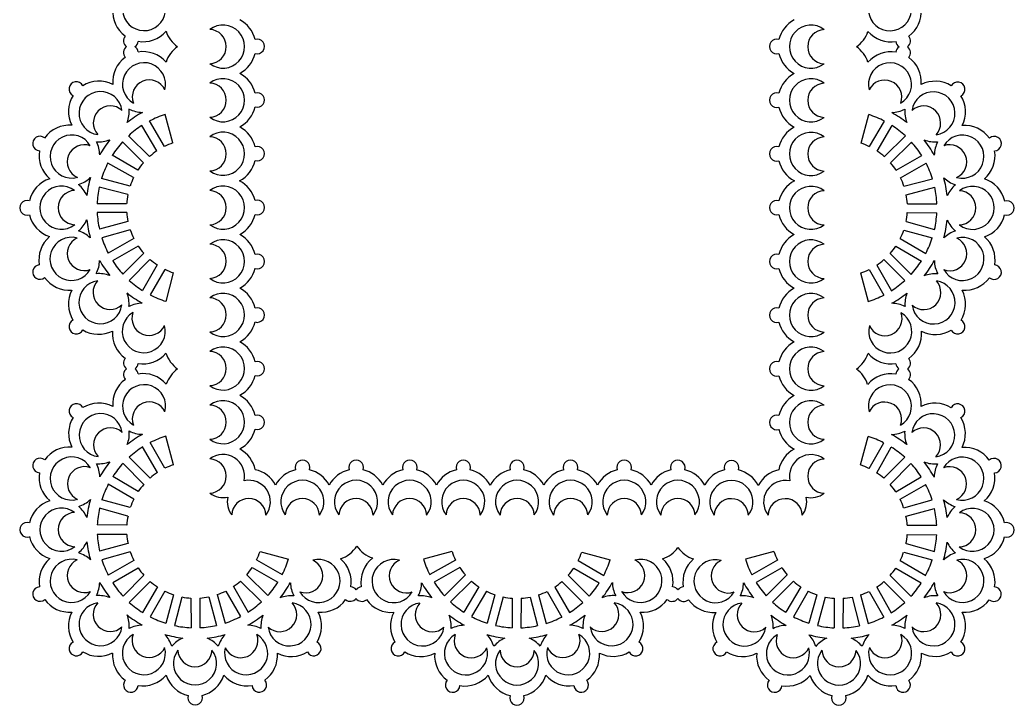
# Model space of a CAD drawing. Extents: x 324 to 683, y 5 to 247.
# Drawn here: x 323.8 to 493, y 5.4 to 122 of the extents above; entities that cross this region are included whole.
import ezdxf

# ---------------------------------------------------------------- set-up
doc = ezdxf.new("R2010")
doc.units = 0
doc.layers.get('0').update_dxf_attribs({"linetype": 'CONTINUOUS'})

msp = doc.modelspace()

# ---------------------------------------------------------------- linework, layer by layer
for p, q in [((349.8, 101.05), (348.48, 105.9)), ((467.01, 101.03), (468.33, 105.88)), ((347.08, 99.7), (344.55, 104.04)), ((348.37, 100.45), (345.84, 104.8)), ((468.44, 100.43), (470.97, 104.77)), ((469.74, 99.67), (472.27, 104.02)), ((345.85, 98.75), (342.28, 102.29)), ((470.96, 98.72), (474.53, 102.26)), ((344.79, 97.68), (341.23, 101.22)), ((472.02, 97.66), (475.59, 101.2)), ((343.85, 96.45), (339.49, 98.95)), ((472.96, 96.42), (477.32, 98.92)), ((343.11, 95.15), (338.75, 97.64)), ((473.7, 95.12), (478.07, 97.62)), ((342.52, 93.71), (337.66, 94.99)), ((474.29, 93.69), (479.15, 94.97)), ((342.14, 92.26), (337.28, 93.54)), ((474.68, 92.24), (479.54, 93.52)), ((341.94, 90.72), (336.91, 90.7)), ((474.87, 90.7), (479.9, 90.68)), ((341.95, 89.22), (336.92, 89.2)), ((474.87, 89.2), (479.89, 89.18)), ((342.16, 87.68), (337.31, 86.36)), ((474.66, 87.66), (479.51, 86.34)), ((342.55, 86.24), (337.7, 84.92)), ((343.15, 84.81), (338.81, 82.28)), ((473.66, 84.78), (478.01, 82.25)), ((474.26, 86.21), (479.11, 84.89)), ((343.9, 83.51), (339.56, 80.98)), ((472.91, 83.48), (477.25, 80.95)), ((344.85, 82.28), (341.31, 78.71)), ((471.96, 82.26), (475.5, 78.69)), ((345.92, 81.23), (342.38, 77.66)), ((347.15, 80.29), (344.66, 75.92)), ((469.66, 80.26), (472.16, 75.9)), ((470.89, 81.2), (474.44, 77.63)), ((348.46, 79.54), (345.96, 75.18)), ((349.89, 78.95), (348.61, 74.09)), ((466.92, 78.93), (468.2, 74.07)), ((468.36, 79.52), (470.85, 75.15)), ((349.91, 46.28), (348.62, 51.14)), ((466.91, 46.26), (468.19, 51.12)), ((347.17, 44.95), (344.67, 49.31)), ((348.47, 45.7), (345.97, 50.06)), ((468.34, 45.67), (470.84, 50.03)), ((469.65, 44.93), (472.14, 49.29)), ((345.93, 44.01), (342.39, 47.58)), ((470.88, 43.99), (474.42, 47.55)), ((344.87, 42.95), (341.33, 46.52)), ((471.94, 42.93), (475.49, 46.5)), ((343.92, 41.73), (339.58, 44.26)), ((472.89, 41.7), (477.24, 44.23)), ((343.16, 40.43), (338.82, 42.96)), ((473.65, 40.41), (477.99, 42.94)), ((342.56, 39), (337.71, 40.32)), ((474.25, 38.97), (479.1, 40.3)), ((342.17, 37.55), (337.32, 38.87)), ((474.64, 37.53), (479.49, 38.85)), ((341.96, 36.01), (336.94, 36.03)), ((474.85, 35.99), (479.88, 36.01)), ((341.96, 34.42), (336.94, 34.4)), ((474.85, 34.4), (479.88, 34.38)), ((342.17, 32.89), (337.32, 31.57)), ((474.64, 32.86), (479.49, 31.54)), ((342.56, 31.44), (337.71, 30.12)), ((364.66, 31.53), (369.52, 30.24)), ((397.33, 31.51), (392.47, 30.23)), ((419.43, 31.42), (424.28, 30.1)), ((452.15, 31.5), (447.29, 30.22)), ((474.25, 31.41), (479.1, 30.09)), ((343.16, 30.01), (338.82, 27.48)), ((363.33, 28.79), (367.69, 26.29)), ((364.08, 30.09), (368.44, 27.59)), ((397.92, 30.07), (393.56, 27.58)), ((418.83, 29.99), (423.18, 27.46)), ((452.74, 30.06), (448.37, 27.57)), ((473.65, 29.98), (477.99, 27.45)), ((343.92, 28.71), (339.58, 26.18)), ((344.87, 27.48), (341.33, 23.92)), ((362.39, 27.55), (365.96, 24.01)), ((398.67, 28.77), (394.3, 26.28)), ((399.61, 27.54), (396.04, 24)), ((417.13, 27.47), (420.67, 23.9)), ((418.08, 28.7), (422.42, 26.17)), ((453.48, 28.76), (449.12, 26.27)), ((454.42, 27.53), (450.85, 23.99)), ((471.94, 27.46), (475.49, 23.89)), ((472.89, 28.69), (477.24, 26.16)), ((345.93, 26.43), (342.39, 22.86)), ((347.17, 25.49), (344.67, 21.12)), ((360.11, 25.54), (362.64, 21.19)), ((361.33, 26.49), (364.9, 22.95)), ((400.66, 26.47), (397.09, 22.93)), ((401.89, 25.52), (399.36, 21.18)), ((414.83, 25.47), (417.33, 21.11)), ((416.06, 26.41), (419.61, 22.84)), ((455.48, 26.46), (451.91, 22.92)), ((456.71, 25.51), (454.18, 21.17)), ((469.65, 25.46), (472.14, 21.1)), ((470.88, 26.4), (474.42, 22.83)), ((348.47, 24.74), (345.97, 20.38)), ((349.91, 24.15), (348.62, 19.29)), ((351.36, 23.77), (350.07, 18.91)), ((355.93, 23.79), (357.25, 18.94)), ((357.38, 24.18), (358.7, 19.33)), ((358.81, 24.78), (361.34, 20.44)), ((403.19, 24.77), (400.66, 20.43)), ((404.62, 24.17), (403.3, 19.32)), ((406.06, 23.78), (404.74, 18.92)), ((410.64, 23.76), (411.92, 18.9)), ((412.09, 24.14), (413.37, 19.28)), ((413.53, 24.73), (416.02, 20.36)), ((458, 24.76), (455.47, 20.42)), ((459.43, 24.16), (458.11, 19.31)), ((460.88, 23.77), (459.56, 18.91)), ((465.46, 23.75), (466.74, 18.89)), ((466.91, 24.13), (468.19, 19.27)), ((468.34, 24.72), (470.84, 20.35)), ((352.9, 23.58), (352.92, 18.55)), ((354.4, 23.58), (354.42, 18.55)), ((407.6, 23.57), (407.58, 18.54)), ((409.1, 23.56), (409.08, 18.53)), ((462.42, 23.56), (462.4, 18.53)), ((463.92, 23.55), (463.9, 18.52))]:
    msp.add_line(p, q)
for centre, radius, start, end in [((344.9, 123.84), 3.67, 119.5388, 15.0122), ((471.91, 123.81), 3.67, 164.9878, 60.4612), ((344.74, 123.45), 5.17, 175.4211, 234.134), ((472.08, 123.42), 5.17, 305.866, 4.5789), ((358.77, 117.46), 5.17, 13.3661, 61.8777), ((458.04, 117.44), 5.17, 118.1223, 166.6339), ((358.35, 117.46), 3.67, 232.4878, 127.9612), ((356, 117.45), 2.91, 272.245, 88.204), ((458.46, 117.44), 3.67, 52.0388, 307.5122), ((460.81, 117.43), 2.91, 91.796, 267.755), ((342.65, 118.45), 1.24, 139.5398, 235.1425), ((344.74, 123.45), 5.17, 260.4171, 319.1612), ((353.56, 121.69), 5.17, 198.3388, 235.2719), ((364.19, 117.48), 1.24, 252.4887, 107.9603), ((452.62, 117.46), 1.24, 72.0397, 287.5113), ((463.25, 121.67), 5.17, 304.634, 341.6612), ((472.08, 123.42), 5.17, 220.8388, 279.5829), ((474.17, 118.43), 1.24, 304.8575, 40.4602), ((342.65, 116.43), 1.24, 124.8575, 220.4603), ((342.65, 118.45), 1.24, 304.8575, 355.0113), ((342.65, 116.43), 1.24, 4.9888, 55.1425), ((353.56, 113.19), 5.17, 124.7281, 161.6612), ((463.25, 113.16), 5.17, 18.3388, 55.3659), ((474.17, 118.43), 1.24, 184.9887, 235.1425), ((474.17, 116.4), 1.24, 124.8575, 175.0112), ((474.17, 116.4), 1.24, 319.5397, 55.1425), ((344.74, 111.43), 5.17, 125.8661, 184.579), ((344.74, 111.43), 5.17, 40.8388, 99.583), ((358.77, 117.46), 5.17, 298.1223, 347.0829), ((458.04, 117.44), 5.17, 192.9171, 241.8777), ((472.08, 111.41), 5.17, 80.417, 139.1612), ((472.08, 111.41), 5.17, 355.421, 54.1339), ((344.9, 111.04), 3.67, 344.9878, 240.4612), ((471.91, 111.02), 3.67, 299.5388, 195.0122), ((345.81, 108.87), 2.91, 24.745, 200.704), ((358.35, 108.33), 3.67, 232.4878, 127.9612), ((358.77, 108.33), 5.17, 13.3661, 61.8777), ((458.04, 108.31), 5.17, 118.1223, 166.6339), ((458.46, 108.31), 3.67, 52.0388, 307.5122), ((471.01, 108.85), 2.91, 339.296, 155.255), ((333.37, 110.23), 1.24, 27.4888, 242.9603), ((337.22, 106.42), 5.17, 62.8161, 122.083), ((356, 108.33), 2.91, 272.245, 88.204), ((460.81, 108.3), 2.91, 91.796, 267.755), ((479.6, 106.39), 5.17, 57.917, 117.1839), ((483.44, 110.2), 1.24, 297.0397, 152.5112), ((337.22, 106.42), 5.17, 148.3661, 207.079), ((337.51, 106.12), 3.67, 7.4878, 262.9612), ((364.19, 108.36), 1.24, 252.4887, 107.9603), ((452.62, 108.33), 1.24, 72.0397, 287.5113), ((479.3, 106.09), 3.67, 277.0388, 172.5122), ((479.6, 106.39), 5.17, 332.921, 31.6339), ((339.18, 104.46), 2.91, 47.245, 223.204), ((337.22, 106.42), 5.17, 338.7803, 4.579), ((344.74, 111.43), 5.17, 242.8161, 268.6148), ((358.77, 108.33), 5.17, 298.1223, 347.0829), ((458.04, 108.31), 5.17, 192.9171, 241.8777), ((472.08, 111.41), 5.17, 271.3852, 297.1839), ((479.6, 106.39), 5.17, 175.421, 201.2197), ((477.63, 104.44), 2.91, 316.796, 132.755), ((353.59, 90.02), 18.55, 118.9171, 128.4779), ((353.59, 90.02), 16.68, 107.8009, 117.6481), ((463.23, 89.99), 16.68, 62.3519, 72.1991), ((463.23, 89.99), 18.55, 51.5221, 61.0829), ((332.19, 98.9), 5.17, 85.3161, 144.583), ((353.59, 90.02), 16.68, 122.8009, 132.6481), ((358.77, 99.21), 5.17, 13.3661, 61.8777), ((458.04, 99.18), 5.17, 118.1223, 166.6339), ((463.23, 89.99), 16.68, 47.3519, 57.1991), ((484.63, 98.88), 5.17, 35.417, 94.6839), ((327.18, 100.96), 1.24, 49.9888, 265.4603), ((332.58, 98.74), 3.67, 29.9878, 285.4612), ((337.22, 106.42), 5.17, 265.3161, 291.1148), ((353.59, 90.02), 18.55, 141.4171, 150.9779), ((358.35, 99.21), 3.67, 232.4878, 127.9612), ((356, 99.2), 2.91, 272.245, 88.204), ((458.46, 99.18), 3.67, 52.0388, 307.5122), ((460.81, 99.17), 2.91, 91.796, 267.755), ((484.24, 98.72), 3.67, 254.5388, 150.0122), ((489.64, 100.93), 1.24, 274.5397, 130.0112), ((334.75, 97.85), 2.91, 69.745, 245.704), ((332.19, 98.9), 5.17, 1.2803, 27.079), ((353.59, 90.02), 16.68, 137.8009, 147.6481), ((353.59, 90.02), 11.66, 108.911, 116.5381), ((364.19, 99.23), 1.24, 252.4887, 107.9603), ((452.62, 99.2), 1.24, 72.0397, 287.5113), ((463.23, 89.99), 11.66, 63.4619, 71.089), ((463.23, 89.99), 16.68, 32.3519, 42.1991), ((479.6, 106.39), 5.17, 248.8852, 274.6839), ((463.23, 89.99), 18.55, 29.0221, 38.5829), ((484.63, 98.88), 5.17, 152.921, 178.7197), ((482.06, 97.83), 2.91, 294.296, 110.255), ((332.19, 98.9), 5.17, 170.8661, 229.579), ((353.59, 90.02), 11.66, 123.911, 131.5381), ((463.23, 89.99), 11.66, 48.4619, 56.089), ((484.63, 98.88), 5.17, 310.421, 9.1339), ((353.59, 90.02), 16.68, 152.8009, 162.6481), ((353.59, 90.02), 11.66, 138.911, 146.5381), ((358.77, 99.21), 5.17, 297.6196, 347.0829), ((458.04, 99.18), 5.17, 192.9171, 242.3804), ((463.23, 89.99), 11.66, 33.4619, 41.089), ((463.23, 89.99), 16.68, 17.3519, 27.1991), ((330.42, 90.04), 5.17, 107.8161, 167.083), ((332.19, 98.9), 5.17, 287.8161, 313.6148), ((353.59, 90.02), 18.55, 163.9171, 173.4779), ((353.59, 90.02), 11.66, 153.911, 161.5381), ((463.23, 89.99), 11.66, 18.4619, 26.089), ((463.23, 89.99), 18.55, 6.5221, 16.0829), ((484.63, 98.88), 5.17, 226.3852, 252.1839), ((486.4, 90.01), 5.17, 12.917, 72.1839), ((330.84, 90.04), 3.67, 52.4878, 307.9612), ((330.42, 90.04), 5.17, 23.7803, 49.579), ((353.59, 90.02), 16.68, 167.8009, 177.6481), ((358.35, 90.04), 3.67, 232.4878, 127.9612), ((358.77, 90.04), 5.17, 13.3661, 62.3804), ((458.04, 90.01), 5.17, 117.6196, 166.6339), ((458.46, 90.01), 3.67, 52.0388, 307.5122), ((463.23, 89.99), 16.68, 2.3519, 12.1991), ((486.4, 90.01), 5.17, 130.421, 156.2197), ((485.98, 90.01), 3.67, 232.0388, 127.5122), ((333.19, 90.05), 2.91, 92.245, 268.204), ((353.59, 90.02), 11.66, 168.911, 176.5381), ((356, 90.03), 2.91, 272.245, 88.204), ((460.81, 90.01), 2.91, 91.796, 267.755), ((463.23, 89.99), 11.66, 3.4619, 11.089), ((483.62, 90.02), 2.91, 271.796, 87.755), ((325, 90.02), 1.24, 72.4888, 287.9603), ((364.19, 90.06), 1.24, 252.4887, 107.9603), ((452.62, 90.04), 1.24, 72.0397, 287.5113), ((491.81, 89.99), 1.24, 252.0397, 107.5112), ((330.42, 90.04), 5.17, 193.3661, 252.079), ((353.59, 90.02), 16.68, 182.8009, 192.6481), ((353.59, 90.02), 11.66, 183.911, 191.5381), ((358.77, 90.04), 5.17, 298.1222, 347.0829), ((458.04, 90.01), 5.17, 192.9171, 241.8778), ((463.23, 89.99), 11.66, 348.4619, 356.089), ((463.23, 89.99), 16.68, 347.3519, 357.1991), ((486.4, 90.01), 5.17, 287.921, 346.6339), ((330.42, 90.04), 5.17, 310.3161, 336.1148), ((353.59, 90.02), 18.55, 186.4171, 195.9779), ((463.23, 89.99), 18.55, 344.0221, 353.5829), ((486.4, 90.01), 5.17, 203.8852, 229.6839), ((332.17, 81.17), 5.17, 130.3161, 189.583), ((332.56, 81.33), 3.67, 74.9878, 330.4612), ((334.73, 82.24), 2.91, 114.745, 290.704), ((332.17, 81.17), 5.17, 46.2803, 72.079), ((353.59, 90.02), 16.68, 197.8009, 207.6481), ((353.59, 90.02), 11.66, 198.911, 206.5381), ((358.77, 80.91), 5.17, 12.9171, 61.8778), ((458.04, 80.89), 5.17, 118.1222, 167.0829), ((463.23, 89.99), 11.66, 333.4619, 341.089), ((463.23, 89.99), 16.68, 332.3519, 342.1991), ((484.25, 81.31), 3.67, 209.5388, 105.0122), ((482.08, 82.21), 2.91, 249.296, 65.255), ((484.64, 81.15), 5.17, 107.921, 133.7197), ((484.64, 81.15), 5.17, 350.417, 49.6839), ((353.59, 90.02), 11.66, 213.911, 221.5381), ((358.35, 80.91), 3.67, 232.0388, 127.5122), ((356, 80.92), 2.91, 271.796, 87.755), ((458.46, 80.89), 3.67, 52.4878, 307.9612), ((460.81, 80.9), 2.91, 92.245, 268.204), ((463.23, 89.99), 11.66, 318.4619, 326.089), ((364.19, 80.89), 1.24, 252.0397, 107.5113), ((452.62, 80.87), 1.24, 72.4887, 287.9603), ((327.18, 79.08), 1.24, 94.9888, 310.4603), ((332.17, 81.17), 5.17, 332.8161, 358.6148), ((353.59, 90.02), 18.55, 208.9171, 218.4779), ((353.59, 90.02), 16.68, 212.8009, 222.6481), ((353.59, 90.02), 11.66, 228.911, 236.5381), ((358.77, 80.91), 5.17, 298.1223, 346.6339), ((458.04, 80.89), 5.17, 193.3661, 241.8777), ((463.23, 89.99), 11.66, 303.4619, 311.089), ((463.23, 89.99), 16.68, 317.3519, 327.1991), ((463.23, 89.99), 18.55, 321.5221, 331.0829), ((484.64, 81.15), 5.17, 181.3852, 207.1839), ((489.64, 79.05), 1.24, 229.5397, 85.0112), ((332.17, 81.17), 5.17, 215.8661, 274.579), ((337.19, 73.65), 5.17, 68.7803, 94.579), ((353.59, 90.02), 11.66, 243.911, 251.5381), ((463.23, 89.99), 11.66, 288.4619, 296.089), ((479.63, 73.62), 5.17, 85.421, 111.2197), ((484.64, 81.15), 5.17, 265.421, 324.1339), ((337.49, 73.95), 3.67, 97.4878, 352.9612), ((339.14, 75.62), 2.91, 137.245, 313.204), ((353.59, 90.02), 16.68, 227.8009, 237.6481), ((358.77, 71.79), 5.17, 12.9171, 61.8777), ((458.04, 71.76), 5.17, 118.1223, 167.0829), ((463.23, 89.99), 16.68, 302.3519, 312.1991), ((479.33, 73.92), 3.67, 187.0388, 82.5122), ((477.67, 75.59), 2.91, 226.796, 42.755), ((337.19, 73.65), 5.17, 152.8161, 212.083), ((353.59, 90.02), 18.55, 231.4171, 240.9779), ((337.19, 73.65), 5.17, 355.3161, 21.1148), ((353.59, 90.02), 16.68, 242.8009, 252.6481), ((358.35, 71.78), 3.67, 232.0388, 127.5122), ((356, 71.79), 2.91, 271.796, 87.755), ((458.46, 71.76), 3.67, 52.4878, 307.9612), ((460.81, 71.77), 2.91, 92.245, 268.204), ((463.23, 89.99), 16.68, 287.3519, 297.1991), ((463.23, 89.99), 18.55, 299.0221, 308.5829), ((479.63, 73.62), 5.17, 158.8852, 184.6839), ((479.63, 73.62), 5.17, 327.917, 27.1839), ((344.7, 68.62), 5.17, 91.2803, 117.079), ((364.19, 71.76), 1.24, 252.0397, 107.5113), ((452.62, 71.74), 1.24, 72.4887, 287.9603), ((472.11, 68.6), 5.17, 62.921, 88.7197), ((344.86, 69.01), 3.67, 119.9878, 15.4612), ((345.75, 71.19), 2.91, 159.745, 335.704), ((471.95, 68.98), 3.67, 164.5388, 60.0122), ((471.06, 71.16), 2.91, 204.296, 20.255), ((333.37, 69.81), 1.24, 117.4888, 332.9603), ((358.77, 71.79), 5.17, 298.1223, 346.6339), ((458.04, 71.76), 5.17, 193.3661, 241.8777), ((483.44, 69.78), 1.24, 207.0397, 62.5112), ((337.19, 73.65), 5.17, 238.3661, 297.079), ((344.7, 68.62), 5.17, 175.3161, 234.583), ((472.11, 68.6), 5.17, 305.417, 4.6839), ((479.63, 73.62), 5.17, 242.921, 301.6339), ((358.35, 62.66), 3.67, 232.0388, 127.5122), ((358.77, 62.66), 5.17, 12.9171, 61.8777), ((458.04, 62.63), 5.17, 118.1223, 167.0829), ((458.46, 62.63), 3.67, 52.4878, 307.9612), ((342.65, 63.61), 1.24, 139.9888, 233.7853), ((344.7, 68.62), 5.17, 260.8661, 319.579), ((353.56, 66.85), 5.17, 197.8161, 235.366), ((356, 62.67), 2.91, 271.796, 87.755), ((460.81, 62.64), 2.91, 92.245, 268.204), ((463.25, 66.82), 5.17, 304.7737, 342.1839), ((472.11, 68.6), 5.17, 220.421, 279.1339), ((474.17, 63.58), 1.24, 306.2137, 40.0113), ((342.65, 63.61), 1.24, 307.0594, 355.4603), ((364.19, 62.64), 1.24, 252.0397, 107.5113), ((452.62, 62.61), 1.24, 72.4887, 287.9603), ((474.17, 63.58), 1.24, 184.5397, 232.9406), ((342.66, 61.63), 1.24, 127.0604, 220.4603), ((342.66, 61.63), 1.24, 4.9887, 53.7853), ((344.75, 56.63), 5.17, 40.3161, 99.5829), ((353.62, 58.39), 5.17, 125.5464, 162.079), ((358.77, 62.66), 5.17, 298.1223, 346.6339), ((458.04, 62.63), 5.17, 193.3661, 241.8777), ((463.19, 58.36), 5.17, 17.921, 54.4536), ((472.06, 56.61), 5.17, 80.4171, 139.6839), ((474.15, 61.6), 1.24, 126.2147, 175.0113), ((474.15, 61.6), 1.24, 319.5397, 52.9406), ((344.75, 56.63), 5.17, 125.8661, 184.579), ((344.91, 56.24), 3.67, 344.9878, 240.4612), ((471.9, 56.22), 3.67, 299.5388, 195.0122), ((472.06, 56.61), 5.17, 355.421, 54.1339), ((358.77, 53.53), 5.17, 12.9171, 61.8777), ((458.04, 53.51), 5.17, 118.1223, 167.0829), ((333.39, 55.43), 1.24, 27.4887, 242.9603), ((337.23, 51.62), 5.17, 62.8161, 122.0829), ((345.82, 54.07), 2.91, 24.745, 200.704), ((358.35, 53.53), 3.67, 232.0388, 127.5122), ((356, 53.54), 2.91, 271.796, 87.755), ((458.46, 53.51), 3.67, 52.4878, 307.9612), ((460.81, 53.52), 2.91, 92.245, 268.204), ((470.99, 54.05), 2.91, 339.296, 155.255), ((479.58, 51.59), 5.17, 57.9171, 117.1839), ((483.43, 55.41), 1.24, 297.0397, 152.5113), ((337.23, 51.62), 5.17, 148.3661, 207.079), ((337.53, 51.32), 3.67, 7.4878, 262.9612), ((364.19, 53.51), 1.24, 252.0397, 107.5113), ((452.62, 53.49), 1.24, 72.4887, 287.9603), ((479.28, 51.29), 3.67, 277.0388, 172.5122), ((479.58, 51.59), 5.17, 332.921, 31.6339), ((339.2, 49.66), 2.91, 47.245, 223.204), ((477.61, 49.64), 2.91, 316.796, 132.755), ((337.23, 51.62), 5.17, 338.7803, 4.579), ((353.6, 35.22), 18.55, 118.9171, 128.4779), ((344.75, 56.63), 5.17, 242.8161, 268.6147), ((353.6, 35.22), 16.68, 107.3519, 117.1991), ((358.77, 53.53), 5.17, 298.1223, 346.6339), ((458.04, 53.51), 5.17, 193.3661, 241.8777), ((463.21, 35.19), 16.68, 62.8009, 72.6481), ((472.06, 56.61), 5.17, 271.3853, 297.1839), ((463.21, 35.19), 18.55, 51.5221, 61.0829), ((479.58, 51.59), 5.17, 175.421, 201.2197), ((332.2, 44.11), 5.17, 85.3161, 144.5829), ((353.6, 35.22), 16.68, 122.3519, 132.1991), ((463.21, 35.19), 16.68, 47.8009, 57.6481), ((484.61, 44.08), 5.17, 35.4171, 94.6839), ((332.59, 43.94), 3.67, 29.9878, 285.4612), ((358.35, 44.37), 3.67, 347.2498, 127.9612), ((358.77, 44.41), 5.17, 11.6279, 61.8777), ((458.04, 44.38), 5.17, 118.1223, 168.3721), ((458.46, 44.34), 3.67, 52.0388, 192.7502), ((484.22, 43.92), 3.67, 254.5388, 150.0122), ((327.19, 46.16), 1.24, 49.9887, 265.4603), ((334.77, 43.05), 2.91, 69.745, 245.704), ((337.23, 51.62), 5.17, 265.3161, 291.1147), ((332.2, 44.11), 5.17, 1.2803, 27.079), ((353.6, 35.22), 18.55, 141.4171, 150.9779), ((353.6, 35.22), 16.68, 137.3519, 147.1991), ((353.6, 35.22), 11.66, 108.4619, 116.089), ((356, 44.36), 2.91, 272.245, 88.204), ((371.89, 45.81), 1.24, 342.0397, 197.5113), ((381.02, 45.81), 1.24, 342.0397, 197.5113), ((390.15, 45.81), 1.24, 342.0397, 197.5113), ((399.27, 45.81), 1.24, 342.0397, 197.5113), ((408.4, 45.81), 1.24, 342.4887, 197.9603), ((417.52, 45.81), 1.24, 342.4887, 197.9603), ((426.65, 45.81), 1.24, 342.4887, 197.9603), ((435.78, 45.81), 1.24, 342.4887, 197.9603), ((444.92, 45.78), 1.24, 342.0397, 197.5113), ((460.81, 44.33), 2.91, 91.796, 267.755), ((463.21, 35.19), 11.66, 63.911, 71.5381), ((463.21, 35.19), 16.68, 32.8009, 42.6481), ((479.58, 51.59), 5.17, 248.8853, 274.6839), ((463.21, 35.19), 18.55, 29.0221, 38.5829), ((484.61, 44.08), 5.17, 152.921, 178.7197), ((482.05, 43.03), 2.91, 294.296, 110.255), ((489.62, 46.13), 1.24, 274.5397, 130.0113), ((332.2, 44.11), 5.17, 170.8661, 229.579), ((353.6, 35.22), 11.66, 123.4619, 131.089), ((362.74, 40.39), 5.17, 28.1223, 77.8694), ((371.87, 40.39), 5.17, 102.9171, 151.8777), ((371.87, 40.39), 5.17, 28.1223, 76.6339), ((381, 40.39), 5.17, 102.9171, 151.8777), ((381, 40.39), 5.17, 28.1223, 76.6339), ((390.12, 40.39), 5.17, 102.9171, 151.8777), ((390.12, 40.39), 5.17, 28.1223, 76.6339), ((399.25, 40.39), 5.17, 102.9171, 151.8777), ((399.25, 40.39), 5.17, 27.6197, 76.6339), ((408.42, 40.39), 5.17, 103.3661, 152.3803), ((408.42, 40.39), 5.17, 28.1223, 77.0829), ((417.55, 40.39), 5.17, 103.3661, 151.8777), ((417.55, 40.39), 5.17, 28.1223, 77.0829), ((426.67, 40.39), 5.17, 103.3661, 151.8777), ((426.67, 40.39), 5.17, 28.1223, 77.0829), ((435.8, 40.39), 5.17, 103.3661, 151.8777), ((435.8, 40.39), 5.17, 28.1223, 77.0829), ((444.9, 40.37), 5.17, 102.9171, 151.4281), ((444.9, 40.37), 5.17, 27.6199, 76.6339), ((454.07, 40.37), 5.17, 102.1306, 152.3801), ((463.21, 35.19), 11.66, 48.911, 56.5381), ((484.61, 44.08), 5.17, 310.421, 9.1339), ((353.6, 35.22), 16.68, 152.3519, 162.1991), ((353.6, 35.22), 11.66, 138.4619, 146.089), ((362.75, 39.97), 3.67, 322.0388, 102.7502), ((371.87, 39.97), 3.67, 322.0388, 217.5122), ((381, 39.97), 3.67, 322.0388, 217.5122), ((390.13, 39.97), 3.67, 322.0388, 217.5122), ((399.25, 39.97), 3.67, 322.0388, 217.5122), ((408.42, 39.97), 3.67, 322.4878, 217.9612), ((417.54, 39.97), 3.67, 322.4878, 217.9612), ((426.67, 39.97), 3.67, 322.4878, 217.9612), ((435.8, 39.97), 3.67, 322.4878, 217.9612), ((444.9, 39.95), 3.67, 322.0388, 217.5122), ((454.07, 39.95), 3.67, 77.2498, 217.9612), ((463.21, 35.19), 11.66, 33.911, 41.5381), ((463.21, 35.19), 16.68, 17.8009, 27.6481), ((358.35, 44.37), 3.67, 232.4878, 282.7502), ((362.75, 39.97), 3.67, 167.2498, 217.5122), ((454.07, 39.95), 3.67, 322.4878, 12.7502), ((458.46, 44.34), 3.67, 257.2498, 307.5122), ((330.43, 35.24), 5.17, 107.8161, 167.0829), ((332.2, 44.11), 5.17, 287.8161, 313.6147), ((330.43, 35.24), 5.17, 23.7803, 49.579), ((353.6, 35.22), 18.55, 163.9171, 173.4779), ((353.6, 35.22), 11.66, 153.4619, 161.089), ((362.74, 37.62), 2.91, 1.796, 177.755), ((371.86, 37.62), 2.91, 1.796, 177.755), ((380.99, 37.62), 2.91, 1.796, 177.755), ((390.12, 37.62), 2.91, 1.796, 177.755), ((399.24, 37.62), 2.91, 1.796, 177.755), ((408.43, 37.62), 2.91, 2.245, 178.204), ((417.55, 37.62), 2.91, 2.245, 178.204), ((426.68, 37.62), 2.91, 2.245, 178.204), ((435.81, 37.62), 2.91, 2.245, 178.204), ((444.89, 37.6), 2.91, 1.796, 177.755), ((454.08, 37.6), 2.91, 2.245, 178.204), ((463.21, 35.19), 11.66, 18.911, 26.5381), ((463.21, 35.19), 18.55, 6.5221, 16.0829), ((484.61, 44.08), 5.17, 226.3853, 252.1839), ((486.38, 35.22), 5.17, 130.421, 156.2197), ((486.38, 35.22), 5.17, 12.9171, 72.1839), ((330.85, 35.24), 3.67, 52.4878, 307.9612), ((333.2, 35.25), 2.91, 92.245, 268.204), ((353.6, 35.22), 16.68, 167.3519, 177.1991), ((353.6, 35.22), 11.66, 168.4619, 176.089), ((463.21, 35.19), 11.66, 3.911, 11.5381), ((463.21, 35.19), 16.68, 2.8009, 12.6481), ((485.96, 35.21), 3.67, 232.0388, 127.5122), ((483.61, 35.22), 2.91, 271.796, 87.755), ((325.02, 35.22), 1.24, 72.4887, 287.9603), ((491.8, 35.19), 1.24, 252.0397, 107.5113), ((330.43, 35.24), 5.17, 193.3661, 252.079), ((353.6, 35.22), 16.68, 182.8009, 192.6481), ((353.6, 35.22), 11.66, 183.911, 191.538), ((463.21, 35.19), 11.66, 348.462, 356.089), ((463.21, 35.19), 16.68, 347.3519, 357.1991), ((486.38, 35.22), 5.17, 287.921, 346.6339), ((330.43, 35.24), 5.17, 310.3161, 336.1147), ((353.6, 35.22), 18.55, 186.4171, 195.9779), ((376.77, 35.2), 5.17, 287.8161, 327.7297), ((385.42, 35.34), 5.17, 214.1667, 252.1735), ((431.57, 35.18), 5.17, 288.3388, 324.9361), ((440.04, 35.17), 5.17, 214.9269, 252.1839), ((463.21, 35.19), 18.55, 344.0221, 353.5829), ((486.38, 35.22), 5.17, 203.8853, 229.6839), ((332.19, 26.37), 5.17, 46.2803, 72.079), ((353.6, 35.22), 11.66, 198.911, 206.538), ((353.6, 35.22), 11.66, 333.911, 341.538), ((408.4, 35.2), 11.66, 198.462, 206.089), ((408.4, 35.2), 11.66, 333.462, 341.089), ((463.21, 35.19), 11.66, 198.462, 206.089), ((463.21, 35.19), 11.66, 333.462, 341.089), ((484.63, 26.35), 5.17, 107.921, 133.7197), ((332.19, 26.37), 5.17, 130.3161, 189.5829), ((332.58, 26.53), 3.67, 74.9878, 330.4612), ((334.75, 27.44), 2.91, 114.745, 290.704), ((353.6, 35.22), 16.68, 197.8009, 207.6481), ((353.6, 35.22), 11.66, 318.911, 326.538), ((353.6, 35.22), 16.68, 332.8009, 342.6481), ((374.61, 26.5), 3.67, 209.9878, 105.4612), ((372.43, 27.39), 2.91, 249.745, 65.704), ((375, 26.33), 5.17, 350.8661, 49.579), ((387, 26.32), 5.17, 127.6388, 189.1339), ((387.39, 26.48), 3.67, 74.5388, 330.0122), ((389.57, 27.37), 2.91, 114.296, 290.255), ((408.4, 35.2), 16.68, 197.3519, 207.1991), ((408.4, 35.2), 16.68, 332.3519, 342.1991), ((429.42, 26.52), 3.67, 209.5388, 105.0122), ((427.25, 27.43), 2.91, 249.296, 65.255), ((429.81, 26.36), 5.17, 350.4171, 49.1612), ((441.82, 26.31), 5.17, 130.421, 189.1339), ((442.21, 26.47), 3.67, 74.5388, 330.0122), ((444.38, 27.36), 2.91, 114.296, 290.255), ((463.21, 35.19), 16.68, 197.3519, 207.1991), ((463.21, 35.19), 16.68, 332.3519, 342.1991), ((484.24, 26.51), 3.67, 209.5388, 105.0122), ((482.07, 27.42), 2.91, 249.296, 65.255), ((484.63, 26.35), 5.17, 350.4171, 49.6839), ((353.6, 35.22), 11.66, 213.911, 221.538), ((408.4, 35.2), 11.66, 213.462, 221.089), ((408.4, 35.2), 11.66, 318.462, 326.089), ((463.21, 35.19), 11.66, 213.462, 221.089), ((463.21, 35.19), 11.66, 318.462, 326.089), ((327.19, 24.28), 1.24, 94.9887, 310.4603), ((332.19, 26.37), 5.17, 332.8161, 358.6147), ((353.6, 35.22), 18.55, 208.9171, 218.4779), ((353.6, 35.22), 16.68, 212.8009, 222.6481), ((353.6, 35.22), 11.66, 228.911, 236.538), ((353.6, 35.22), 11.66, 303.911, 311.538), ((353.6, 35.22), 16.68, 317.8009, 327.6481), ((353.6, 35.22), 18.55, 321.4171, 330.9779), ((375, 26.33), 5.17, 181.2803, 207.079), ((380.01, 24.28), 1.24, 36.2136, 85.4603), ((381.99, 24.27), 1.24, 94.5397, 142.9395), ((387, 26.32), 5.17, 332.921, 358.7197), ((408.4, 35.2), 18.55, 209.0221, 218.5829), ((408.4, 35.2), 16.68, 212.3519, 222.1991), ((408.4, 35.2), 11.66, 228.462, 236.089), ((408.4, 35.2), 11.66, 303.462, 311.089), ((408.4, 35.2), 16.68, 317.3519, 327.1991), ((408.4, 35.2), 18.55, 321.5221, 331.0829), ((429.81, 26.36), 5.17, 181.3853, 207.1839), ((434.81, 24.27), 1.24, 34.8575, 85.0113), ((436.81, 24.26), 1.24, 94.5397, 143.7864), ((441.82, 26.31), 5.17, 332.921, 358.7197), ((463.21, 35.19), 18.55, 209.0221, 218.5829), ((463.21, 35.19), 16.68, 212.3519, 222.1991), ((463.21, 35.19), 11.66, 228.462, 236.089), ((463.21, 35.19), 11.66, 303.462, 311.089), ((463.21, 35.19), 16.68, 317.3519, 327.1991), ((463.21, 35.19), 18.55, 321.5221, 331.0829), ((484.63, 26.35), 5.17, 181.3853, 207.1839), ((489.62, 24.26), 1.24, 229.5397, 85.0113), ((337.2, 18.85), 5.17, 68.7803, 94.579), ((353.6, 35.22), 11.66, 243.911, 251.538), ((353.6, 35.22), 11.66, 258.911, 266.538), ((353.6, 35.22), 11.66, 273.911, 281.538), ((353.6, 35.22), 11.66, 288.911, 296.538), ((369.97, 18.82), 5.17, 85.3161, 111.1147), ((392.03, 18.81), 5.17, 68.8853, 94.6839), ((408.4, 35.2), 11.66, 243.462, 251.089), ((408.4, 35.2), 11.66, 258.462, 266.089), ((408.4, 35.2), 11.66, 273.462, 281.089), ((408.4, 35.2), 11.66, 288.462, 296.089), ((424.8, 18.84), 5.17, 85.421, 111.2197), ((446.85, 18.8), 5.17, 68.8853, 94.6839), ((463.21, 35.19), 11.66, 243.462, 251.089), ((463.21, 35.19), 11.66, 258.462, 266.089), ((463.21, 35.19), 11.66, 273.462, 281.089), ((463.21, 35.19), 11.66, 288.462, 296.089), ((479.61, 18.83), 5.17, 85.421, 111.2197), ((332.19, 26.37), 5.17, 215.8661, 274.579), ((337.5, 19.15), 3.67, 97.4878, 352.9612), ((339.16, 20.82), 2.91, 137.245, 313.204), ((353.6, 35.22), 16.68, 227.8009, 237.6481), ((353.6, 35.22), 16.68, 302.8009, 312.6481), ((368, 20.78), 2.91, 227.245, 43.204), ((369.67, 19.12), 3.67, 187.4878, 82.9612), ((375, 26.33), 5.17, 265.3161, 324.5829), ((380.01, 24.28), 1.24, 229.9887, 322.9395), ((381.99, 24.27), 1.24, 216.2136, 310.0113), ((387, 26.32), 5.17, 215.4171, 274.6839), ((392.33, 19.11), 3.67, 97.0388, 352.5122), ((394, 20.76), 2.91, 136.796, 312.755), ((408.4, 35.2), 16.68, 227.3519, 237.1991), ((408.4, 35.2), 16.68, 302.3519, 312.1991), ((422.84, 20.8), 2.91, 226.796, 42.755), ((424.5, 19.13), 3.67, 187.0388, 82.5122), ((429.81, 26.36), 5.17, 265.421, 324.1339), ((434.81, 24.27), 1.24, 229.5397, 323.7482), ((436.81, 24.26), 1.24, 215.6706, 310.0113), ((441.82, 26.31), 5.17, 215.4171, 274.6839), ((447.14, 19.1), 3.67, 97.0388, 352.5122), ((448.81, 20.75), 2.91, 136.796, 312.755), ((463.21, 35.19), 16.68, 227.3519, 237.1991), ((463.21, 35.19), 16.68, 302.3519, 312.1991), ((477.66, 20.79), 2.91, 226.796, 42.755), ((479.31, 19.12), 3.67, 187.0388, 82.5122), ((484.63, 26.35), 5.17, 265.421, 324.1339), ((337.2, 18.85), 5.17, 152.8161, 212.0829), ((353.6, 35.22), 18.55, 231.4171, 240.9779), ((337.2, 18.85), 5.17, 355.3161, 21.1147), ((353.6, 35.22), 16.68, 242.8009, 252.6481), ((353.6, 35.22), 16.68, 287.8009, 297.6481), ((353.6, 35.22), 18.55, 298.9171, 308.4779), ((369.97, 18.82), 5.17, 158.7803, 184.579), ((369.97, 18.82), 5.17, 328.3661, 27.079), ((392.03, 18.81), 5.17, 152.921, 211.6339), ((408.4, 35.2), 18.55, 231.5221, 241.0829), ((392.03, 18.81), 5.17, 355.421, 21.2197), ((408.4, 35.2), 16.68, 242.3519, 252.1991), ((408.4, 35.2), 16.68, 287.3519, 297.1991), ((408.4, 35.2), 18.55, 299.0221, 308.5829), ((424.8, 18.84), 5.17, 158.8853, 184.6839), ((424.8, 18.84), 5.17, 327.9171, 27.1839), ((446.85, 18.8), 5.17, 152.921, 211.6339), ((463.21, 35.19), 18.55, 231.5221, 241.0829), ((446.85, 18.8), 5.17, 355.421, 21.2197), ((463.21, 35.19), 16.68, 242.3519, 252.1991), ((463.21, 35.19), 16.68, 287.3519, 297.1991), ((463.21, 35.19), 18.55, 299.0221, 308.5829), ((479.61, 18.83), 5.17, 158.8853, 184.6839), ((479.61, 18.83), 5.17, 327.9171, 27.1839), ((344.71, 13.82), 5.17, 91.2803, 117.079), ((353.6, 35.22), 16.68, 257.8009, 267.6481), ((353.6, 35.22), 16.68, 272.8009, 282.6481), ((362.45, 13.81), 5.17, 62.8161, 88.6147), ((399.55, 13.79), 5.17, 91.3853, 117.1839), ((408.4, 35.2), 16.68, 257.3519, 267.1991), ((408.4, 35.2), 16.68, 272.3519, 282.1991), ((417.28, 13.81), 5.17, 62.921, 88.7197), ((454.37, 13.78), 5.17, 91.3853, 117.1839), ((463.21, 35.19), 16.68, 257.3519, 267.1991), ((463.21, 35.19), 16.68, 272.3519, 282.1991), ((472.1, 13.8), 5.17, 62.921, 88.7197), ((344.88, 14.21), 3.67, 119.9878, 15.4612), ((345.77, 16.39), 2.91, 159.745, 335.704), ((344.71, 13.82), 5.17, 17.8161, 43.6147), ((353.6, 35.22), 18.55, 253.9171, 263.4779), ((353.6, 35.22), 18.55, 276.4171, 285.9779), ((362.45, 13.81), 5.17, 136.2803, 162.079), ((362.29, 14.2), 3.67, 164.9878, 60.4612), ((361.38, 16.36), 2.91, 204.745, 20.704), ((399.71, 14.18), 3.67, 119.5388, 15.0122), ((400.62, 16.35), 2.91, 159.296, 335.255), ((408.4, 35.2), 18.55, 254.0221, 263.5829), ((399.55, 13.79), 5.17, 17.921, 43.7197), ((408.4, 35.2), 18.55, 276.5221, 286.0829), ((417.28, 13.81), 5.17, 136.3853, 162.1839), ((417.12, 14.2), 3.67, 164.5388, 60.0122), ((416.23, 16.37), 2.91, 204.296, 20.255), ((454.53, 14.17), 3.67, 119.5388, 15.0122), ((455.44, 16.34), 2.91, 159.296, 335.255), ((454.37, 13.78), 5.17, 17.921, 43.7197), ((463.21, 35.19), 18.55, 254.0221, 263.5829), ((463.21, 35.19), 18.55, 276.5221, 286.0829), ((472.1, 13.8), 5.17, 136.3853, 162.1839), ((471.94, 14.19), 3.67, 164.5388, 60.0122), ((471.05, 16.36), 2.91, 204.296, 20.255), ((333.39, 15.01), 1.24, 117.4887, 332.9603), ((353.58, 12.05), 5.17, 113.7803, 139.579), ((353.58, 12.05), 5.17, 40.3161, 66.1147), ((373.81, 15.01), 1.24, 207.4887, 62.9603), ((388.19, 14.99), 1.24, 117.0397, 332.5113), ((408.42, 12.04), 5.17, 113.8853, 139.6839), ((408.42, 12.04), 5.17, 40.421, 66.2197), ((428.61, 14.99), 1.24, 207.0397, 62.5113), ((443, 14.98), 1.24, 117.0397, 332.5113), ((463.23, 12.03), 5.17, 113.8853, 139.6839), ((463.23, 12.03), 5.17, 40.421, 66.2197), ((483.43, 14.98), 1.24, 207.0397, 62.5113), ((337.2, 18.85), 5.17, 238.3661, 297.079), ((344.71, 13.82), 5.17, 175.3161, 234.5829), ((353.58, 12.47), 3.67, 142.4878, 37.9612), ((353.57, 14.82), 2.91, 182.245, 358.204), ((362.45, 13.81), 5.17, 305.8661, 4.579), ((369.97, 18.82), 5.17, 242.8161, 302.0829), ((392.03, 18.81), 5.17, 237.9171, 297.1839), ((399.55, 13.79), 5.17, 175.421, 234.1339), ((408.42, 12.46), 3.67, 142.0388, 37.5122), ((408.43, 14.81), 2.91, 181.796, 357.755), ((417.28, 13.81), 5.17, 305.4171, 4.6839), ((424.8, 18.84), 5.17, 242.921, 301.6339), ((446.85, 18.8), 5.17, 237.9171, 297.1839), ((454.37, 13.78), 5.17, 175.421, 234.1339), ((463.23, 12.45), 3.67, 142.0388, 37.5122), ((463.24, 14.8), 2.91, 181.796, 357.755), ((472.1, 13.8), 5.17, 305.4171, 4.6839), ((479.61, 18.83), 5.17, 242.921, 301.6339), ((344.71, 13.82), 5.17, 260.8661, 319.579), ((353.58, 12.05), 5.17, 197.8161, 257.0829), ((353.58, 12.05), 5.17, 283.3661, 342.079), ((362.45, 13.81), 5.17, 220.3161, 279.5829), ((399.55, 13.79), 5.17, 260.4171, 319.6839), ((408.42, 12.04), 5.17, 197.921, 256.6339), ((408.42, 12.04), 5.17, 282.9171, 342.1839), ((417.28, 13.81), 5.17, 220.421, 279.1339), ((454.37, 13.78), 5.17, 260.4171, 319.6839), ((463.23, 12.03), 5.17, 197.921, 256.6339), ((463.23, 12.03), 5.17, 282.9171, 342.1839), ((472.1, 13.8), 5.17, 220.421, 279.1339), ((342.66, 8.81), 1.24, 139.9887, 355.4603), ((364.54, 8.81), 1.24, 184.9887, 40.4603), ((397.46, 8.8), 1.24, 139.5397, 355.0113), ((419.34, 8.8), 1.24, 184.5397, 40.0113), ((452.28, 8.79), 1.24, 139.5397, 355.0113), ((474.15, 8.79), 1.24, 184.5397, 40.0113), ((353.6, 6.64), 1.24, 162.4887, 17.9603), ((408.4, 6.62), 1.24, 162.0397, 17.5113), ((463.21, 6.61), 1.24, 162.0397, 17.5113)]:
    msp.add_arc(centre, radius, start, end)

doc.saveas('drawing.dxf')
